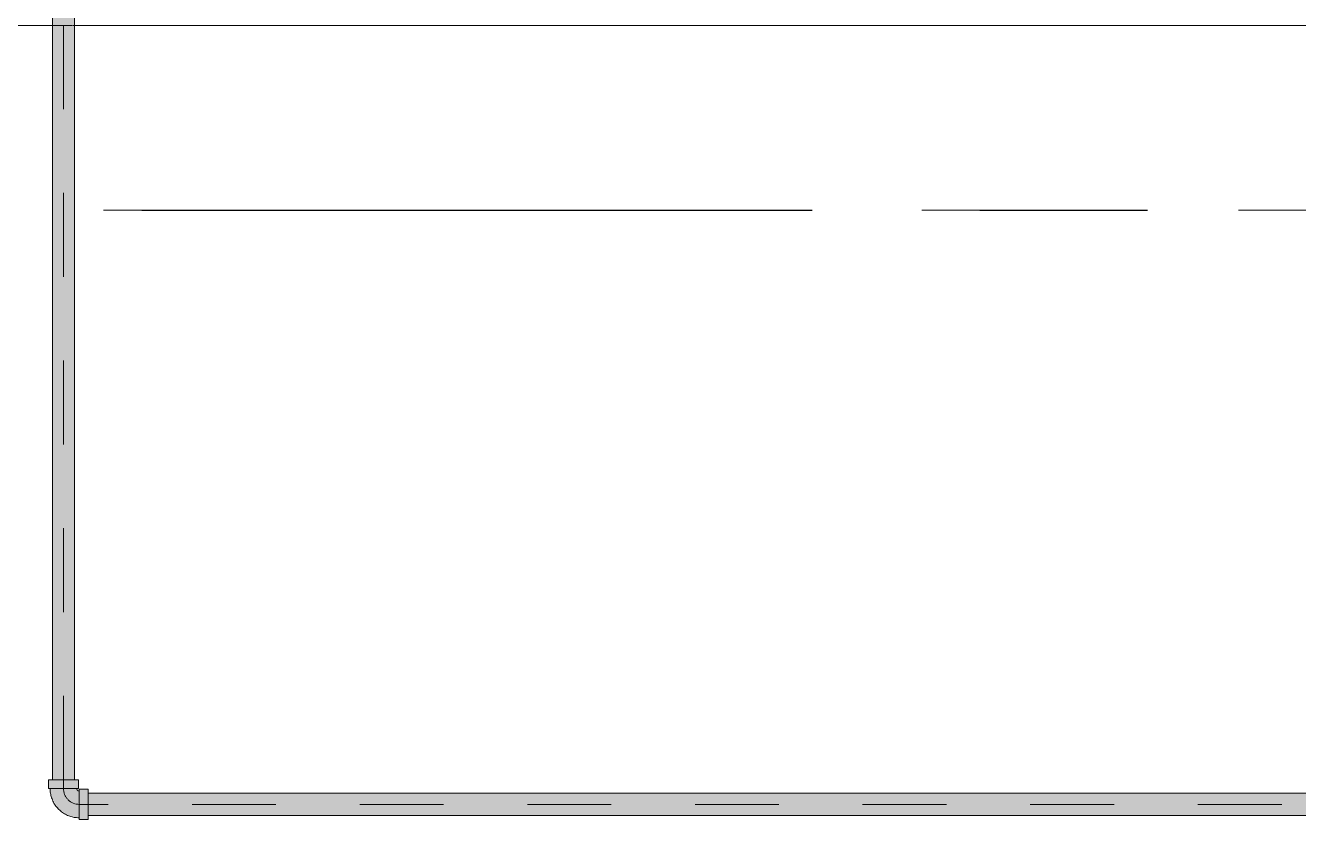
# Model space of a CAD drawing. Header units: millimetres. Extents: x -4000 to 187956, y -58990 to 162485.
# Drawn here: x 1178 to 3589, y 134296 to 135800 of the extents above; entities that cross this region are included whole.
import ezdxf

# ---------------------------------------------------------------- set-up
doc = ezdxf.new("R2010")
doc.units = ezdxf.units.MM
for name, pattern in [('Dash 1_16_', [317.5, 158.75, -158.75]), ('Grid Line', [2222.5, 1270, -317.5, 317.5, -317.5]), ('Grid Line 12_5mm', [2150, 1250, -300, 300, -300])]:
    doc.linetypes.add(name, pattern=pattern)
for name, color, linetype, lineweight in [('A-WALL', 113, 'Continuous', 13), ('P-PIPE', 3, 'Continuous', 9), ('P-PIPE-CNTR', 3, 'Continuous', 9), ('S-GRID', 1, 'Continuous', 30)]:
    doc.layers.add(name, color=color, linetype=linetype, lineweight=lineweight)

# ---------------------------------------------------------------- blocks, each defined once
blk = doc.blocks.new('CMF2_NHAXUONG_A_rvt-1-FFS - TANG 1')
at = {"layer": 'A-WALL', "color": 50, "lineweight": 15}
for p, q in [((499.8, 135799.9), (1228.9, 135799.9)), ((1271.1, 135799.9), (4228.9, 135799.9))]:
    blk.add_line(p, q, dxfattribs=at)
at = {"layer": 'A-WALL', "color": 35, "lineweight": 15}
for p, q in [((499.8, 135799.9), (1228.9, 135799.9)), ((1271.1, 135799.9), (4228.9, 135799.9))]:
    blk.add_line(p, q, dxfattribs=at)
at = {"layer": 'A-WALL', "color": 14, "lineweight": 15}
for p, q in [((1229.6, 135799.9), (1231.1, 135799.9)), ((1231.7, 135799.9), (1234.1, 135799.9)), ((1235.1, 135799.9), (1267.3, 135799.9)), ((1268.3, 135799.9), (1269.7, 135799.9))]:
    blk.add_line(p, q, dxfattribs=at)
at = {"layer": 'A-WALL', "color": 15, "lineweight": 15}
for p, q in [((1229.6, 135799.9), (1231.1, 135799.9)), ((1231.7, 135799.9), (1234.1, 135799.9)), ((1235.1, 135799.9), (1267.3, 135799.9)), ((1268.3, 135799.9), (1269.7, 135799.9))]:
    blk.add_line(p, q, dxfattribs=at)
at = {"layer": 'S-GRID', "linetype": 'Grid Line 12_5mm', "lineweight": 9}
blk.add_line((-824.3, 135450), (183641.1, 135450), dxfattribs=at)
blk = doc.blocks.new('Steel_Elbow_Threaded_HoaPhat - Standard-4783104-FFS - TANG 1')
at = {"layer": 'P-PIPE', "lineweight": 13, "transparency": 33554534}
for points in [[(-29.9, -20.2), (-29.9, 28.6), (-46.6, 27.7), (-46.6, -28.6), (-29.9, -27.7), (-29.9, -24.8)], [(25.3, 29.9), (-25.3, 29.9), (-25.9, 25.9), (-29.9, 25.3), (-29.9, -25.3), (-18, -23.5), (-11.6, -21.6), (9.1, -9.1), (21.6, 11.5), (24.5, 23.8)], [(28.6, 46.6), (-28.6, 46.6), (-27.7, 29.9), (28.6, 29.9)]]:
    blk.add_hatch(color=1, dxfattribs=at).paths.add_polyline_path(points)
at = {"layer": 'P-PIPE', "color": 20, "lineweight": 13}
for p, q in [((-29.9, 28.6), (-46.6, 28.6)), ((-46.6, 28.6), (-46.6, -28.6)), ((-46.6, 28.6), (-46.6, 21.2)), ((-29.9, 25.4), (-29.9, 28.6)), ((-29.9, -28.6), (-29.9, 28.6)), ((-28.6, 46.6), (-28.6, 29.9)), ((-27.7, 46.6), (-28.6, 46.6)), ((28.6, 46.6), (-28.6, 46.6)), ((-28.6, 29.9), (28.6, 29.9)), ((-28.6, 29.9), (-27.7, 29.9)), ((-21.2, 46.6), (-27.7, 46.6)), ((-27.7, 29.9), (-25.4, 29.9)), ((-23.9, 29.9), (-20.2, 29.9)), ((-20.4, 29.9), (-23.8, 29.9)), ((-20.4, 29.9), (-23.8, 29.9)), ((-15, 46.6), (-20.2, 46.6)), ((-19.4, 29.9), (-14.3, 29.9)), ((-12.6, 29.9), (-19.4, 29.9)), ((-12.6, 29.9), (-19.4, 29.9)), ((-7.4, 46.6), (-14.3, 46.6)), ((-14.3, 29.9), (-8.6, 29.9)), ((4.4, 29.9), (-12.6, 29.9)), ((-8.6, 29.9), (-12.6, 29.9)), ((-4.4, 29.9), (-7.5, 29.9)), ((0, 46.6), (-7.4, 46.6)), ((-7.4, 29.9), (0, 29.9)), ((0, 29.9), (-4.4, 29.9)), ((7.4, 46.6), (0, 46.6)), ((0, 29.9), (7.4, 29.9)), ((4.4, 29.9), (0, 29.9)), ((19.4, 29.9), (4.4, 29.9)), ((7.5, 29.9), (4.4, 29.9)), ((14.3, 46.6), (7.4, 46.6)), ((8.6, 29.9), (14.3, 29.9)), ((12.6, 29.9), (8.6, 29.9)), ((19.4, 29.9), (12.6, 29.9)), ((14.3, 29.9), (19.4, 29.9)), ((20.2, 46.6), (15, 46.6)), ((20.2, 29.9), (23.9, 29.9)), ((23.8, 29.9), (20.5, 29.9)), ((23.8, 29.9), (20.5, 29.9)), ((28.6, 46.6), (21.2, 46.6)), ((25.4, 29.9), (28.6, 29.9)), ((28.6, 29.9), (28.6, 46.6)), ((-46.6, 20.2), (-46.6, 15)), ((-46.6, 14.3), (-46.6, 7.4)), ((-46.6, 7.4), (-46.6, 0)), ((-29.9, 20.2), (-29.9, 23.9)), ((-29.9, 23.8), (-29.9, 20.4)), ((-29.9, 23.8), (-29.9, 20.4)), ((-29.9, 14.3), (-29.9, 19.4)), ((-29.9, 19.4), (-29.9, -19.4)), ((-29.9, 19.4), (-29.9, 12.6)), ((-29.9, 8.6), (-29.9, 14.3)), ((-29.9, 12.6), (-29.9, 8.6)), ((-29.9, 7.5), (-29.9, 4.4)), ((-29.9, 0), (-29.9, 7.4)), ((-29.9, 4.4), (-29.9, 0)), ((-46.6, 0), (-46.6, -7.4)), ((-46.6, -7.4), (-46.6, -14.3)), ((-46.6, -15), (-46.6, -20.2)), ((-46.6, -21.2), (-46.6, -24.8)), ((-29.9, -7.4), (-29.9, 0)), ((-29.9, 0), (-29.9, -4.4)), ((-29.9, -4.4), (-29.9, -7.5)), ((-29.9, -14.3), (-29.9, -8.6)), ((-29.9, -8.6), (-29.9, -12.6)), ((-29.9, -12.6), (-29.9, -19.4)), ((-29.9, -19.4), (-29.9, -14.3)), ((-29.9, -23.9), (-29.9, -20.2)), ((-29.9, -20.5), (-29.9, -23.8)), ((-29.9, -20.5), (-29.9, -23.8)), ((-46.6, -24.8), (-46.6, -28.6)), ((-46.6, -28.6), (-29.9, -28.6)), ((-29.9, -28.6), (-29.9, -25.4))]:
    blk.add_line(p, q, dxfattribs=at)
at = {"layer": 'P-PIPE', "color": 20, "lineweight": 13, "flags": 128}
for points in [[(-25.3, 29.9), (-25.3, 29.7), (-25.3, 29.5), (-25.3, 29.4), (-25.3, 29.2), (-25.4, 29), (-25.4, 28.8), (-25.5, 28.6), (-25.5, 28.5), (-25.6, 28.3), (-25.6, 28.1), (-25.7, 27.9), (-25.8, 27.8), (-25.9, 27.6), (-26, 27.4), (-26.1, 27.3), (-26.2, 27.1), (-26.3, 27), (-26.4, 26.9), (-26.6, 26.7), (-26.7, 26.6), (-26.8, 26.5), (-27, 26.3), (-27.1, 26.2), (-27.3, 26.1), (-27.4, 26), (-27.6, 25.9), (-27.7, 25.8), (-27.9, 25.7), (-28.1, 25.7), (-28.2, 25.6), (-28.4, 25.5), (-28.6, 25.5), (-28.8, 25.4), (-28.9, 25.4), (-29.1, 25.3), (-29.3, 25.3), (-29.5, 25.3), (-29.7, 25.3), (-29.9, 25.3), (-29.9, 25.3)], [(-29.9, -25.3), (-27.7, -25.2), (-25.5, -25.1), (-23.3, -24.9), (-21.1, -24.6), (-18.9, -24.2), (-16.8, -23.7), (-14.7, -23.1), (-12.5, -22.5), (-10.5, -21.7), (-8.4, -20.9), (-6.4, -20), (-4.4, -19), (-2.5, -18), (-0.6, -16.9), (1.3, -15.6), (3.1, -14.4), (4.8, -13), (6.5, -11.6), (8.1, -10.1), (9.7, -8.5), (11.2, -6.9), (12.6, -5.3), (14, -3.5), (15.3, -1.7), (16.5, 0.1), (17.7, 2), (18.8, 3.9), (19.8, 5.9), (20.7, 7.9), (21.5, 9.9), (22.3, 12), (23, 14.1), (23.6, 16.2), (24.1, 18.4), (24.5, 20.5), (24.8, 22.7), (25.1, 24.9), (25.2, 27.1), (25.3, 29.3), (25.3, 29.9)]]:
    blk.add_lwpolyline(points, dxfattribs=at)

msp = doc.modelspace()

# ---------------------------------------------------------------- block references
at = {"lineweight": 5}
msp.add_blockref('CMF2_NHAXUONG_A_rvt-1-FFS - TANG 1', (0, 0), dxfattribs=at)

# ---------------------------------------------------------------- next in the draw order: hatches: boundary and pattern name
at = {"layer": 'P-PIPE', "transparency": 33554534}
for points in [[(1250, 134371.7), (1250, 136406.5), (1228.9, 136406.5), (1229.6, 134371.7), (1244.5, 134371.7)], [(1250, 134371.7), (1271.1, 134371.7), (1270.4, 136406.5), (1250, 136406.5), (1250, 134492.2)], [(3957.4, 134325.1), (5779.8, 134325.1), (5779.8, 134346.2), (1296.6, 134345.4), (1296.6, 134325.1), (2823.6, 134325.1)], [(5779.8, 134304), (5779.8, 134325.1), (1296.6, 134325.1), (1296.6, 134304), (5091.1, 134304)]]:
    msp.add_hatch(color=1, dxfattribs=at).paths.add_polyline_path(points)

# ---------------------------------------------------------------- next in the draw order: linework, layer by layer
at = {"layer": 'P-PIPE', "color": 20, "lineweight": 13}
for p, q in [((1228.9, 136406.5), (1228.9, 134371.7)), ((1271.1, 134371.7), (1271.1, 136406.5)), ((1228.9, 134371.7), (1229.6, 134371.7)), ((1229.7, 134371.7), (1235.1, 134371.7)), ((1235.6, 134371.7), (1264.4, 134371.7)), ((1264.9, 134371.7), (1270.3, 134371.7)), ((1270.4, 134371.7), (1271.1, 134371.7)), ((5779.8, 134346.2), (1296.6, 134346.2)), ((1296.6, 134346.2), (1296.6, 134345.4)), ((1296.6, 134345.4), (1296.6, 134340)), ((1296.6, 134339.5), (1296.6, 134310.7)), ((1296.6, 134310.2), (1296.6, 134304.8)), ((1296.6, 134304.7), (1296.6, 134304)), ((1296.6, 134304), (5779.8, 134304))]:
    msp.add_line(p, q, dxfattribs=at)
at = {"layer": 'P-PIPE-CNTR', "color": 1, "linetype": 'Dash 1_16_'}
for p, q in [((1250, 134371.7), (1250, 136406.5)), ((1250, 134371.7), (1250, 136406.5)), ((5779.8, 134325.1), (1296.6, 134325.1)), ((5779.8, 134325.1), (1296.6, 134325.1))]:
    msp.add_line(p, q, dxfattribs=at)
at = {"layer": 'P-PIPE-CNTR', "color": 20, "lineweight": 13}
for p, q in [((1250, 134371.7), (1250, 134355)), ((1279.9, 134325.1), (1296.6, 134325.1))]:
    msp.add_line(p, q, dxfattribs=at)
for start, end in [(180, 188.8924), (190.8851, 212.0248), (212.8966, 223.7492), (225, 270)]:
    msp.add_arc((1279.9, 134355), 29.9, start, end, dxfattribs=at)
at = {"layer": 'S-GRID', "linetype": 'Grid Line'}
msp.add_line((-824.3, 135450), (183641.1, 135450), dxfattribs=at)

# ---------------------------------------------------------------- next in the draw order: block references
at = {"layer": 'P-PIPE', "color": 20, "lineweight": 13, "rotation": 270}
msp.add_blockref('Steel_Elbow_Threaded_HoaPhat - Standard-4783104-FFS - TANG 1', (1250, 134325.1), dxfattribs=at)

doc.saveas('drawing.dxf')
